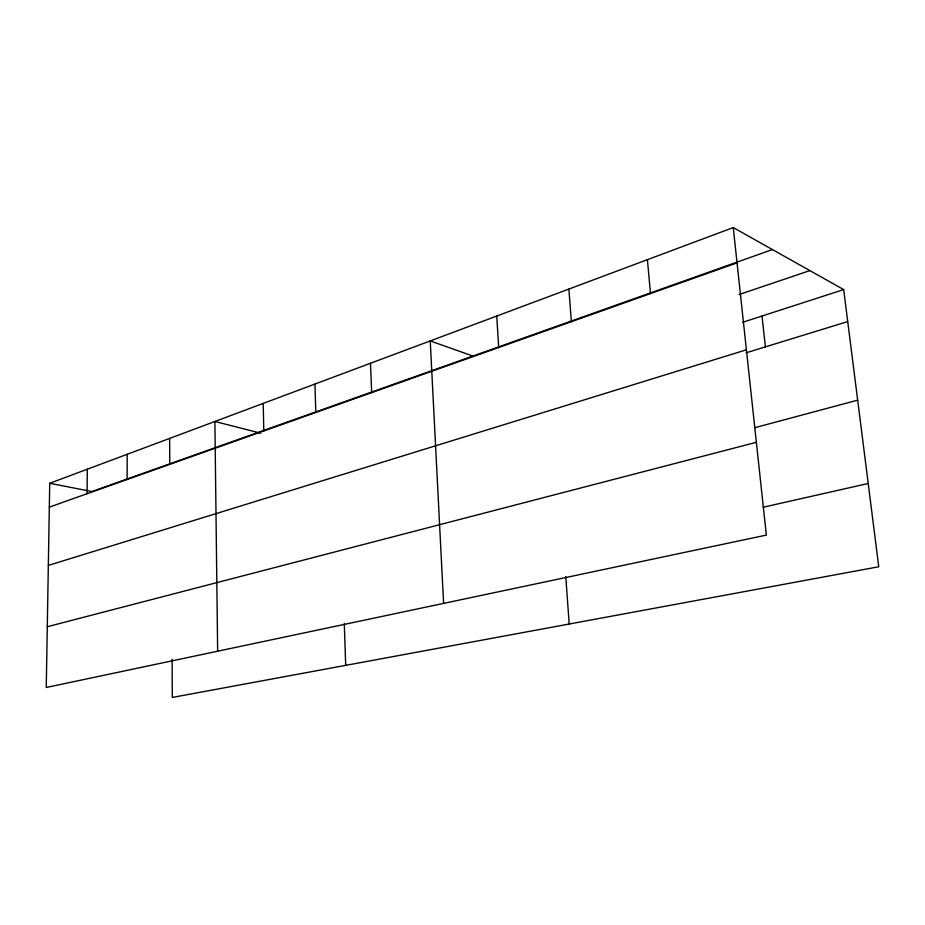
<?xml version="1.0" encoding="UTF-8"?>
<svg xmlns="http://www.w3.org/2000/svg" width="925" height="925" viewBox="0 0 925 925"><rect width="100%" height="100%" fill="white"/><g stroke="black" fill="none" stroke-linecap="round" stroke-linejoin="round"><path stroke-width="1.39" d="M127.118 479.497L127.199 454.291M87.054 493.73L87.308 469.218M49.73 483.278L46.25 687.483L766.351 535.089L733.247 227.562L49.73 483.278L91.876 491.533L772.41 249.553M49.326 507.131L737.04 262.85M739.04 294.566L809.861 270.597M742.787 322.247L843.681 289.594L878.75 566.759L172.281 697.438L172.119 659.294M48.331 565.418L746.406 349.8M746.082 352.818L847.728 321.576M754.511 427.778L857.672 400.155M47.291 626.722L756.361 442.312M763.079 507.258L868.217 483.486M260.746 433.201L214.889 421.488L217.653 651.212M472.906 356.056L430.229 340.92L443.607 603.389M733.247 227.562L843.681 289.594M761.992 316.026L765.414 346.875M647.407 259.671L650.506 293.595M568.875 289.051L571.373 321.703M565.776 576.668L569.199 624.017M496.725 316.049L498.714 347.511M370.486 363.271L371.665 392.639M344.297 623.681L345.707 665.364M314.962 384.048L315.807 412.481M263.22 403.404L263.787 430.958M169.645 438.415L169.749 464.362"/></g></svg>
